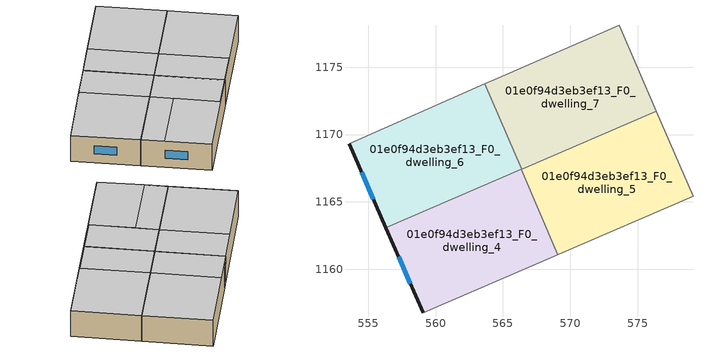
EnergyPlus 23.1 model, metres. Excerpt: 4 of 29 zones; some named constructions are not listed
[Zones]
01e0f94d3eb3ef13_F0_dwelling_4
 floor ground (EU_floor_Construction): 566.36,1167.42 569.09,1161.09 559.08,1156.78 556.31,1163.09 z0
 wall outside (EU_wall_Construction): 556.31,1163.09 559.08,1156.78 z0:3
 wall to 01e0f94d3eb3ef13_F0_dwelling_5 (EU_wall_Construction): 569.09,1161.09 566.36,1167.42 z0:3
 wall to 01e0f94d3eb3ef13_F0_dwelling_2 (EU_wall_Construction): 559.08,1156.78 569.09,1161.09 z0:3
 wall to 01e0f94d3eb3ef13_F0_dwelling_6 (EU_wall_Construction): 566.36,1167.42 556.31,1163.09 z0:3
 window (EU_Window_Construction): 557.25,1160.94 558.14,1158.93 z1.02:1.98
 ceiling to 01e0f94d3eb3ef13_F1_dwelling_5 (EU_floor_Construction): 565.74,1159.65 563.93,1163.85 557.24,1160.97 559.08,1156.78 z3
 ceiling to 01e0f94d3eb3ef13_F1_dwelling_3 (EU_floor_Construction): 569.05,1161.17 566.36,1167.42 563.01,1165.98 565.7,1159.73 z3
 ceiling adiabatic (EU_roof_Construction): 563.93,1163.85 563.01,1165.98 556.31,1163.09 557.24,1160.97 z3
 ceiling to 01e0f94d3eb3ef13_F1_dwelling_2 (EU_floor_Construction): 569.09,1161.09 569.05,1161.17 565.7,1159.73 565.74,1159.65 z3
01e0f94d3eb3ef13_F0_dwelling_5
 floor ground (EU_floor_Construction): 576.39,1171.74 579.12,1165.41 569.09,1161.09 566.36,1167.42 z0
 wall adiabatic (EU_wall_Construction): 579.12,1165.41 576.39,1171.74 z0:3
 wall to 01e0f94d3eb3ef13_F0_dwelling_3 (EU_wall_Construction): 569.15,1161.12 579.12,1165.41 z0:3
 wall to 01e0f94d3eb3ef13_F0_dwelling_7 (EU_wall_Construction): 576.39,1171.74 566.38,1167.43 z0:3
 wall to 01e0f94d3eb3ef13_F0_dwelling_2 (EU_wall_Construction): 569.09,1161.09 569.15,1161.12 z0:3
 wall to 01e0f94d3eb3ef13_F0_dwelling_6 (EU_wall_Construction): 566.38,1167.43 566.36,1167.42 z0:3
 ceiling to 01e0f94d3eb3ef13_F1_dwelling_1 (EU_floor_Construction): 579.12,1165.41 576.39,1171.74 569.74,1168.88 572.47,1162.55 z3
 ceiling to 01e0f94d3eb3ef13_F1_dwelling_3 (EU_floor_Construction): 572.44,1162.63 569.74,1168.88 566.36,1167.42 569.05,1161.17 z3
 ceiling to 01e0f94d3eb3ef13_F1_dwelling_2 (EU_floor_Construction): 572.47,1162.55 572.44,1162.63 569.05,1161.17 569.09,1161.09 z3
01e0f94d3eb3ef13_F0_dwelling_6
 floor ground (EU_floor_Construction): 563.66,1173.76 566.38,1167.43 556.31,1163.09 553.57,1169.33 z0
 wall outside (EU_wall_Construction): 553.57,1169.33 556.31,1163.09 z0:3
 wall adiabatic (EU_wall_Construction): 563.66,1173.76 553.57,1169.33 z0:3
 wall to 01e0f94d3eb3ef13_F0_dwelling_7 (EU_wall_Construction): 566.38,1167.43 563.66,1173.76 z0:3
 window (EU_Window_Construction): 554.5,1167.21 555.38,1165.21 z1.02:1.98
 ceiling to 01e0f94d3eb3ef13_F1_dwelling_3 (EU_floor_Construction): 566.38,1167.43 563.66,1173.76 560.29,1172.28 563.01,1165.98 z3
 ceiling adiabatic (EU_roof_Construction): 563.01,1165.98 560.29,1172.28 553.57,1169.33 556.31,1163.09 z3
01e0f94d3eb3ef13_F0_dwelling_7
 floor ground (EU_floor_Construction): 573.65,1178.11 576.39,1171.74 566.38,1167.43 563.66,1173.76 564.62,1174.18 z0
 wall adiabatic (EU_wall_Construction): 576.39,1171.74 573.65,1178.11 564.62,1174.18 563.66,1173.76 z0:3
 ceiling to 01e0f94d3eb3ef13_F1_dwelling_1 (EU_floor_Construction): 576.39,1171.74 573.65,1178.11 567.01,1175.22 569.74,1168.88 z3
 ceiling to 01e0f94d3eb3ef13_F1_dwelling_3 (EU_floor_Construction): 569.74,1168.88 567.01,1175.22 564.62,1174.18 563.66,1173.76 566.38,1167.43 z3
[HVACTEMPLATE:THERMOSTAT] Constant Heating Setpoint=20; Constant Cooling Setpoint=50
EU_HeatOnly_01e0f94d3eb3ef13_F0_dwelling_0; EU_HeatOnly_01e0f94d3eb3ef13_F0_dwelling_1; EU_HeatOnly_01e0f94d3eb3ef13_F0_dwelling_2; EU_HeatOnly_01e0f94d3eb3ef13_F0_dwelling_3; EU_HeatOnly_01e0f94d3eb3ef13_F0_dwelling_4; EU_HeatOnly_01e0f94d3eb3ef13_F0_dwelling_5; EU_HeatOnly_01e0f94d3eb3ef13_F0_dwelling_6; EU_HeatOnly_01e0f94d3eb3ef13_F0_dwelling_7; EU_HeatOnly_01e0f94d3eb3ef13_F1_dwelling_0; EU_HeatOnly_01e0f94d3eb3ef13_F1_dwelling_1; EU_HeatOnly_01e0f94d3eb3ef13_F1_dwelling_2; EU_HeatOnly_01e0f94d3eb3ef13_F1_dwelling_3; EU_HeatOnly_01e0f94d3eb3ef13_F1_dwelling_4; EU_HeatOnly_01e0f94d3eb3ef13_F1_dwelling_5; EU_HeatOnly_01e0f94d3eb3ef13_F1_dwelling_6; EU_HeatOnly_01e0f94d3eb3ef13_F2_dwelling_0; EU_HeatOnly_01e0f94d3eb3ef13_F2_dwelling_1; EU_HeatOnly_01e0f94d3eb3ef13_F2_dwelling_2; EU_HeatOnly_01e0f94d3eb3ef13_F2_dwelling_3; EU_HeatOnly_01e0f94d3eb3ef13_F2_dwelling_4; EU_HeatOnly_01e0f94d3eb3ef13_F2_dwelling_5; EU_HeatOnly_01e0f94d3eb3ef13_F2_dwelling_6; EU_HeatOnly_01e0f94d3eb3ef13_F3_dwelling_0; EU_HeatOnly_01e0f94d3eb3ef13_F3_dwelling_1; EU_HeatOnly_01e0f94d3eb3ef13_F3_dwelling_2; EU_HeatOnly_01e0f94d3eb3ef13_F3_dwelling_3; EU_HeatOnly_01e0f94d3eb3ef13_F3_dwelling_4; EU_HeatOnly_01e0f94d3eb3ef13_F3_dwelling_5; EU_HeatOnly_01e0f94d3eb3ef13_F3_dwelling_6
[SCHEDULE:CONSTANT]
Name | Hourly Value
EU_AlwaysOn | 1
EU_CoolingOff | 0
[SCHEDULE:FILE] Column Number=1; Rows to Skip at Top=0; Number of Hours of Data=8760; Column Separator=Comma; Interpolate to Timestep=No; Minutes per Item=60; Adjust Schedule for Daylight Savings=Yes
Name | File
EU_Step8_GainSchedule_01e0f94d3eb3ef13_F0_dwelling_7_f000 | ../../schedules/01e0f94d3eb3ef13/01e0f94d3eb3ef13_F0_dwelling_7_f000_gain.csv
EU_Step8_GainSchedule_01e0f94d3eb3ef13_F1_dwelling_0_f000 | ../../schedules/01e0f94d3eb3ef13/01e0f94d3eb3ef13_F1_dwelling_0_f000_gain.csv
EU_Step8_GainSchedule_01e0f94d3eb3ef13_F1_dwelling_1_f000 | ../../schedules/01e0f94d3eb3ef13/01e0f94d3eb3ef13_F1_dwelling_1_f000_gain.csv
EU_Step8_GainSchedule_01e0f94d3eb3ef13_F1_dwelling_2_f000 | ../../schedules/01e0f94d3eb3ef13/01e0f94d3eb3ef13_F1_dwelling_2_f000_gain.csv
EU_Step8_GainSchedule_01e0f94d3eb3ef13_F1_dwelling_3_f000 | ../../schedules/01e0f94d3eb3ef13/01e0f94d3eb3ef13_F1_dwelling_3_f000_gain.csv
EU_Step8_GainSchedule_01e0f94d3eb3ef13_F1_dwelling_4_f000 | ../../schedules/01e0f94d3eb3ef13/01e0f94d3eb3ef13_F1_dwelling_4_f000_gain.csv
EU_Step8_GainSchedule_01e0f94d3eb3ef13_F1_dwelling_5_f000 | ../../schedules/01e0f94d3eb3ef13/01e0f94d3eb3ef13_F1_dwelling_5_f000_gain.csv
EU_Step8_GainSchedule_01e0f94d3eb3ef13_F1_dwelling_6_f000 | ../../schedules/01e0f94d3eb3ef13/01e0f94d3eb3ef13_F1_dwelling_6_f000_gain.csv
EU_Step8_GainSchedule_01e0f94d3eb3ef13_F2_dwelling_0_f000 | ../../schedules/01e0f94d3eb3ef13/01e0f94d3eb3ef13_F2_dwelling_0_f000_gain.csv
EU_Step8_GainSchedule_01e0f94d3eb3ef13_F2_dwelling_1_f000 | ../../schedules/01e0f94d3eb3ef13/01e0f94d3eb3ef13_F2_dwelling_1_f000_gain.csv
EU_Step8_GainSchedule_01e0f94d3eb3ef13_F2_dwelling_2_f000 | ../../schedules/01e0f94d3eb3ef13/01e0f94d3eb3ef13_F2_dwelling_2_f000_gain.csv
EU_Step8_GainSchedule_01e0f94d3eb3ef13_F2_dwelling_3_f000 | ../../schedules/01e0f94d3eb3ef13/01e0f94d3eb3ef13_F2_dwelling_3_f000_gain.csv
EU_Step8_GainSchedule_01e0f94d3eb3ef13_F2_dwelling_4_f000 | ../../schedules/01e0f94d3eb3ef13/01e0f94d3eb3ef13_F2_dwelling_4_f000_gain.csv
EU_Step8_GainSchedule_01e0f94d3eb3ef13_F2_dwelling_5_f000 | ../../schedules/01e0f94d3eb3ef13/01e0f94d3eb3ef13_F2_dwelling_5_f000_gain.csv
EU_Step8_GainSchedule_01e0f94d3eb3ef13_F2_dwelling_6_f000 | ../../schedules/01e0f94d3eb3ef13/01e0f94d3eb3ef13_F2_dwelling_6_f000_gain.csv
EU_Step8_GainSchedule_01e0f94d3eb3ef13_F3_dwelling_0_f000 | ../../schedules/01e0f94d3eb3ef13/01e0f94d3eb3ef13_F3_dwelling_0_f000_gain.csv
EU_Step8_GainSchedule_01e0f94d3eb3ef13_F3_dwelling_1_f000 | ../../schedules/01e0f94d3eb3ef13/01e0f94d3eb3ef13_F3_dwelling_1_f000_gain.csv
EU_Step8_GainSchedule_01e0f94d3eb3ef13_F3_dwelling_2_f000 | ../../schedules/01e0f94d3eb3ef13/01e0f94d3eb3ef13_F3_dwelling_2_f000_gain.csv
EU_Step8_GainSchedule_01e0f94d3eb3ef13_F3_dwelling_3_f000 | ../../schedules/01e0f94d3eb3ef13/01e0f94d3eb3ef13_F3_dwelling_3_f000_gain.csv
EU_Step8_GainSchedule_01e0f94d3eb3ef13_F3_dwelling_4_f000 | ../../schedules/01e0f94d3eb3ef13/01e0f94d3eb3ef13_F3_dwelling_4_f000_gain.csv
EU_Step8_GainSchedule_01e0f94d3eb3ef13_F3_dwelling_5_f000 | ../../schedules/01e0f94d3eb3ef13/01e0f94d3eb3ef13_F3_dwelling_5_f000_gain.csv
EU_Step8_GainSchedule_01e0f94d3eb3ef13_F3_dwelling_6_f000 | ../../schedules/01e0f94d3eb3ef13/01e0f94d3eb3ef13_F3_dwelling_6_f000_gain.csv
